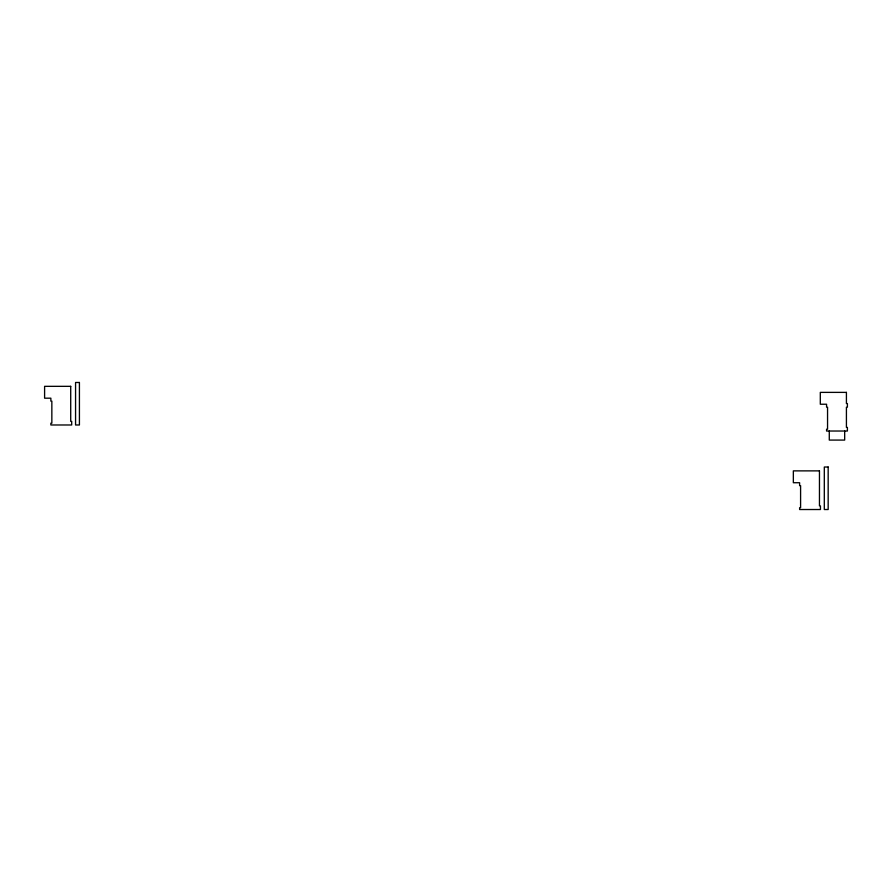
<?xml version="1.0" encoding="UTF-8"?>
<svg xmlns="http://www.w3.org/2000/svg" width="892" height="892" viewBox="0 0 892 892"><rect width="100%" height="100%" fill="white"/><g stroke="black" fill="none" stroke-linecap="round" stroke-linejoin="round"><path stroke-width="1.34" d="M844.679 431.026L844.679 440.079L829.281 440.079L829.281 431.026M79.421 382.478L75.564 382.478L75.564 424.982L79.421 424.982L79.421 382.478M70.713 386.336L44.6 386.336L44.6 398.189L50.866 398.189L50.866 401.132L51.847 401.132L51.847 423.176L50.866 423.176L50.866 424.982L71.694 424.982L71.694 421.358L70.713 421.358L70.713 386.336M846.419 392.38L820.306 392.38L820.306 404.232L826.572 404.232L826.572 407.176L827.553 407.176L827.553 429.208L826.572 429.208L826.572 431.026L847.4 431.026L847.4 427.402L846.419 427.402L846.419 407.176L847.4 407.176L847.4 403.552L846.419 403.552L846.419 392.38M828.166 467.018L824.308 467.018L824.308 509.522L828.166 509.522L828.166 467.018M819.458 470.876L793.345 470.876L793.345 482.728L799.611 482.728L799.611 485.672L800.592 485.672L800.592 507.715L799.611 507.715L799.611 509.522L820.439 509.522L820.439 505.898L819.458 505.898L819.458 470.876"/></g></svg>
